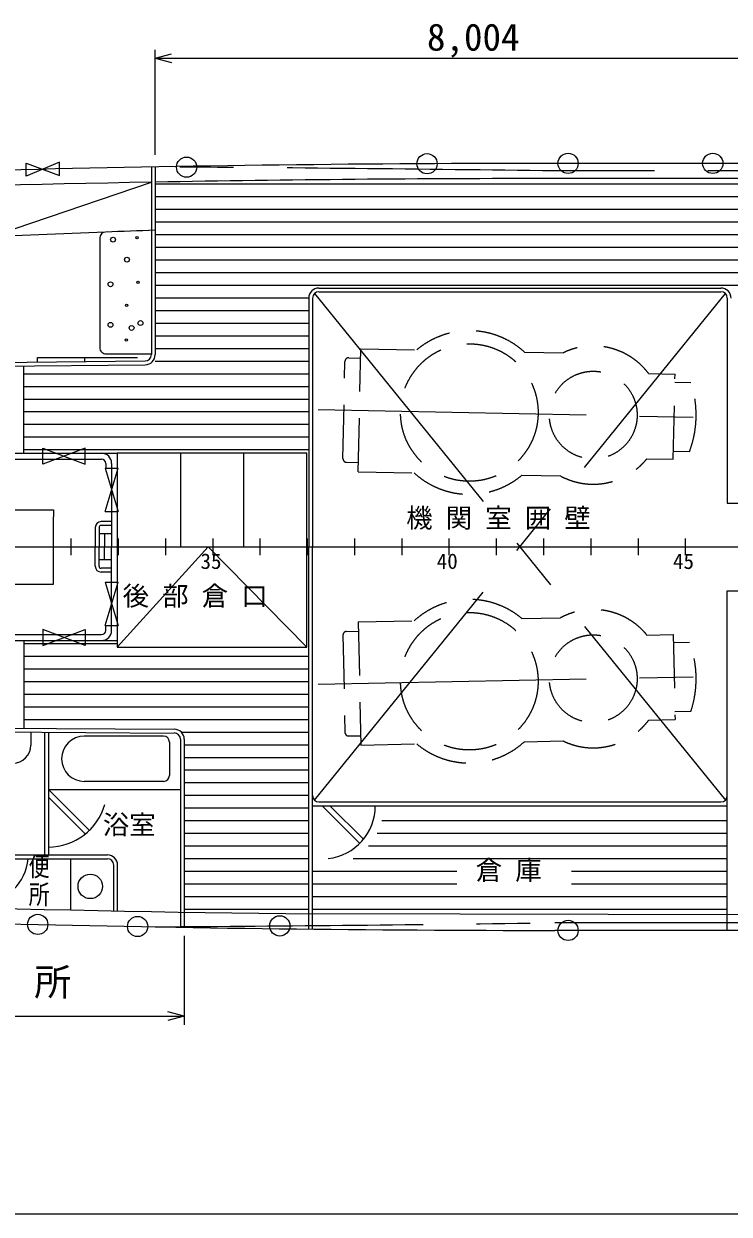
# Model space of a CAD drawing. Units: millimetres, scale not verified. Extents: x -51052 to 51048, y -29700 to 29700.
# Drawn here: x -20697 to -12338, y -13906 to 210 of the extents above; entities that cross this region are included whole.
import ezdxf
from ezdxf.enums import TextEntityAlignment as Align

# ---------------------------------------------------------------- set-up
doc = ezdxf.new("R2010")
doc.units = ezdxf.units.MM
doc.header["$LTSCALE"] = 100
doc.linetypes.add('USER1', pattern=[50.8, 31.75, -6.35, 6.35, -6.35])
doc.linetypes.add('USER2', pattern=[9.525, 6.35, -3.175])
for name, color, linetype, lineweight in [('0-2_sunpou', 7, 'Continuous', 18), ('0-3_keijou', 7, 'Continuous', 18), ('0-5_text', 7, 'Continuous', 18), ('0-6_center', 7, 'USER1', 18), ('0-7_hachi', 7, 'Continuous', 18)]:
    doc.layers.add(name, color=color, linetype=linetype, lineweight=lineweight)
doc.styles.add('ＭＳ ゴシック', font='')
doc.styles.get('ＭＳ ゴシック').set_extended_font_data('MS Gothic')

msp = doc.modelspace()

# ---------------------------------------------------------------- linework, layer by layer
at = {"layer": '0-2_sunpou'}
for p, q in [((-19140.5, -1345.1), (-19140.5, -96.9)), ((-19140.5, -196.9), (-18947.3, -145.1)), ((-19140.5, -196.9), (-11136.5, -196.9)), ((-19140.5, -196.9), (-18947.3, -248.7)), ((-20138.5, -5893.1), (-20138.5, -6093.1)), ((-19578.5, -5893.1), (-19578.5, -6093.1)), ((-19018.5, -5893.1), (-19018.5, -6093.1)), ((-18458.5, -5893.1), (-18458.5, -6093.1)), ((-17898.5, -5893.1), (-17898.5, -6093.1)), ((-17338.5, -5893.1), (-17338.5, -6093.1)), ((-16778.5, -5893.1), (-16778.5, -6093.1)), ((-16218.5, -5893.1), (-16218.5, -6093.1)), ((-15658.5, -5893.1), (-15658.5, -6093.1)), ((-15098.5, -5893.1), (-15098.5, -6093.1)), ((-14538.5, -5893.1), (-14538.5, -6093.1)), ((-13978.5, -5893.1), (-13978.5, -6093.1)), ((-13418.5, -5893.1), (-13418.5, -6093.1)), ((-12858.5, -5893.1), (-12858.5, -6093.1)), ((-41375, -5993.1), (34822.1, -5993.1)), ((-18795.5, -10604.5), (-18795.5, -11659)), ((-18795.5, -11559), (-18988.7, -11610.7)), ((30138.5, -13906.3), (-38195.5, -13906.3))]:
    msp.add_line(p, q, dxfattribs=at)
msp.add_lwpolyline([(-25891.4, -11559), (-18795.5, -11559), (-18988.7, -11507.2)], dxfattribs=at)
at = {"layer": '0-3_keijou'}
for p, q in [((-19185.5, -1488.5), (-19185.5, -3713.5)), ((-19140.5, -1487.7), (-19140.5, -3713.5)), ((2015.4, -1445.1), (-14402.7, -1445.1)), ((-21091.4, -2314.8), (-19185.5, -1668.5)), ((2015.4, -1625.1), (-14402.7, -1625.1)), ((-19796.4, -2330), (-19796.4, -3630.3)), ((-17200.5, -2923.1), (-12435.5, -2923.1)), ((-17320.5, -3043.1), (-17320.5, -5993.1)), ((-17275.5, -3043.1), (-17275.5, -5993.1)), ((-17200.5, -2968.1), (-12435.5, -2968.1)), ((-12360.5, -3043.1), (-12360.5, -5473.1)), ((-23110.7, -3824.3), (-19259.8, -3788.5)), ((-20535.8, -3747.5), (-19975.8, -3747.5)), ((-20535.8, -3800.3), (-20535.8, -3747.5)), ((-19975.8, -3795.1), (-19975.8, -3747.5)), ((-19720.7, -3705.3), (-19185.5, -3705.3)), ((-23110.3, -3869.3), (-19259.4, -3833.4)), ((-20696.1, -4882.7), (-20696.1, -3846.8)), ((-22381.3, -4882.7), (-19592, -4882.7)), ((-18842, -4882.7), (-18842, -5993.1)), ((-18092, -4882.7), (-18092, -5993.1)), ((-22381.3, -4952.7), (-19776.3, -4952.7)), ((-19731.6, -5059.4), (-19581, -5059.4)), ((-19731.6, -5574), (-19581, -5059.4)), ((-19731.6, -5059.4), (-19581, -5574)), ((-19726.3, -5002.7), (-19726.3, -5059.4)), ((-19656.3, -5002.7), (-19656.3, -5993.1)), ((-12360.5, -5473.1), (-11615.5, -5473.1)), ((-20344.2, -6433.4), (-20344.2, -5638.1)), ((-19731.6, -5574), (-19581, -5574)), ((-19851.3, -5764), (-19851.3, -5993.1)), ((-19806.3, -5764), (-19806.3, -5993.1)), ((-19656.3, -5694), (-19781.3, -5694)), ((-19656.3, -5739), (-19781.3, -5739)), ((-19656.3, -5839), (-19806.3, -5839)), ((-19741.3, -5839), (-19741.3, -5993.1)), ((-19851.3, -6222.2), (-19851.3, -5993.1)), ((-19806.3, -6222.2), (-19806.3, -5993.1)), ((-19741.3, -6147.2), (-19741.3, -5993.1)), ((-19656.3, -6983.4), (-19656.3, -5993.1)), ((-17320.5, -10524.9), (-17320.5, -5993.1)), ((-17275.5, -10525.4), (-17275.5, -5993.1)), ((-19656.3, -6147.2), (-19806.3, -6147.2)), ((-19656.3, -6247.2), (-19781.3, -6247.2)), ((-19656.3, -6292.2), (-19781.3, -6292.2)), ((-22431.3, -6433.4), (-20344.2, -6433.4)), ((-19731.6, -6412.2), (-19581, -6412.2)), ((-19731.6, -6412.2), (-19581, -6926.7)), ((-19731.6, -6926.7), (-19581, -6412.2)), ((-12360.5, -6513.1), (-11615.5, -6513.1)), ((-12360.5, -10541.1), (-12360.5, -6513.1)), ((-22381.3, -7033.4), (-19776.3, -7033.4)), ((-19731.6, -6926.7), (-19581, -6926.7)), ((-19726.3, -6983.4), (-19726.3, -6926.7)), ((-22381.3, -7103.4), (-19592, -7103.4)), ((-20696.1, -7103.4), (-20696.1, -8139.3)), ((-25236.7, -8115.1), (-18914.7, -8154.9)), ((-25236.3, -8160.1), (-18915, -8200.3)), ((-20614, -8189.5), (-20614, -8344.5)), ((-20450.5, -8190.6), (-20450.5, -9646.8)), ((-20405.5, -8190.8), (-20405.5, -9646.8)), ((-19041.4, -8237.8), (-19981.4, -8237.8)), ((-18971.4, -8307.8), (-18971.4, -8703.8)), ((-18840.5, -8274.9), (-18840.5, -10503.7)), ((-18795.5, -8274.9), (-18795.5, -10504.5)), ((-20405.5, -8870.8), (-18840.5, -8870.8)), ((-20405.5, -8870.8), (-19922.5, -9353.8)), ((-19041.4, -8773.8), (-19981.4, -8773.8)), ((-20405.5, -8962.8), (-19970.7, -9397.6)), ((-17200.5, -9018.1), (-12435.5, -9018.1)), ((-17275.5, -9063.1), (-12360.5, -9063.1)), ((-17161.9, -9063.1), (-16716.4, -9508.5)), ((-17069.9, -9063.1), (-16672.8, -9460.2)), ((-21166.4, -9646.8), (-19706.4, -9646.8)), ((-21166.4, -9691.8), (-19706.4, -9691.8)), ((-20141.4, -10298.6), (-20141.4, -9691.8)), ((-19631.4, -10309.2), (-19631.4, -9766.8)), ((-19586.4, -10310.1), (-19586.4, -9766.8)), ((-8815.5, -10361.1), (-17275.5, -10345.4)), ((2015.4, -10541.1), (-14402.7, -10541.1))]:
    msp.add_line(p, q, dxfattribs=at)
at = {"layer": '0-3_keijou', "linetype": 'USER2'}
for p, q in [((-16733.8, -5103.3), (-16704, -3643.6)), ((-16704, -3643.6), (-16041.3, -3657.1)), ((-19975.8, -3747.5), (-19350.6, -3747.5)), ((-16915.6, -4944.5), (-16892.2, -3794.8)), ((-16846.2, -3750.7), (-16706.3, -3753.5)), ((-14764, -3683.1), (-14307.2, -3692.4)), ((-13292.5, -3938.1), (-12979.4, -3944.5)), ((-13000, -4954.3), (-12979.4, -3944.5)), ((-12981.3, -4039.5), (-12791.4, -4043.3)), ((-12998, -4859.3), (-12808.1, -4863.2)), ((-16871.5, -4990.4), (-16731.5, -4993.3)), ((-13313.1, -4947.9), (-13000, -4954.3)), ((-16733.8, -5103.3), (-16071, -5116.8)), ((-14793.8, -5142.8), (-14337, -5152.1)), ((-16733.8, -6882.9), (-16071, -6869.4)), ((-16733.8, -6882.9), (-16704, -8342.6)), ((-14793.8, -6843.4), (-14337, -6834)), ((-16915.6, -7041.6), (-16892.2, -8191.4)), ((-16871.5, -6995.7), (-16731.5, -6992.9)), ((-13313.1, -7038.2), (-13000, -7031.9)), ((-13000, -7031.9), (-12979.4, -8041.6)), ((-12998, -7126.8), (-12808.1, -7123)), ((-13292.5, -8048), (-12979.4, -8041.6)), ((-12981.3, -7946.7), (-12791.4, -7942.8)), ((-16846.2, -8235.4), (-16706.3, -8232.6)), ((-14764, -8303.1), (-14307.2, -8293.7)), ((-16704, -8342.6), (-16041.3, -8329.1))]:
    msp.add_line(p, q, dxfattribs=at)
at = {"layer": '0-3_keijou'}
for points in [[(-20668.5, -1441.5), (-20275, -1588.4), (-20275, -1432.4), (-20668.5, -1597.5)], [(-20472.6, -5012.7), (-20472.6, -4822.7), (-19968.6, -5012.7), (-19968.6, -4822.7)], [(-19592, -7182.7), (-17342, -7182.7), (-17342, -4882.7), (-19592, -4882.7)], [(-20472.6, -6973.4), (-20472.6, -7163.4), (-19968.6, -6973.4), (-19968.6, -7163.4)]]:
    msp.add_lwpolyline(points, close=True, dxfattribs=at)
msp.add_lwpolyline([(-22431.3, -5552.7), (-20344.2, -5552.7), (-20344.2, -5638.1)], dxfattribs=at)
for centre, radius in [((-18768, -1490.1), 120), ((-15918.8, -1449.4), 120), ((-14247.4, -1445.1), 120), ((-12532.6, -1445.1), 120), ((-19639.4, -2350.4), 28.8), ((-19354.7, -2325.5), 13.6), ((-19475.5, -2587), 28.8), ((-19669.5, -2878.7), 28.8), ((-19342.6, -2854.8), 13.6), ((-19480.1, -3129.7), 13.6), ((-19669.5, -3359.8), 28.8), ((-19419.9, -3396.3), 28.8), ((-19315.1, -3338.8), 28.8), ((-19482.9, -3540.8), 13.6), ((-19910.1, -10019.3), 145), ((-20532.7, -10469.8), 120), ((-19348.3, -10494.7), 120), ((-17663.7, -10487.4), 120), ((-14247.4, -10541.1), 120)]:
    msp.add_circle(centre, radius, dxfattribs=at)
at = {"layer": '0-3_keijou', "linetype": 'USER2'}
for centre, radius in [((-15417.5, -4399.9), 815), ((-13948.7, -4429.9), 520), ((-15417.5, -7586.2), 815), ((-13948.7, -7556.3), 520)]:
    msp.add_circle(centre, radius, dxfattribs=at)
at = {"layer": '0-3_keijou'}
for centre, radius, start, end in [((-14402.7, -265045.1), 263600, 90, 92.84014), ((-14402.7, -265045.1), 263420, 91.04034, 92.84014), ((-14402.7, -265045.1), 263420, 90, 91.03055), ((-9857.7, -264854.6), 262780, 92.02441, 92.15283), ((-9857.7, -264854.6), 262780, 92.15283, 92.49813), ((-19726.4, -2330), 70, 92.15283, 180), ((-17200.5, -3043.1), 120, 90, 180), ((-12435.5, -3043.1), 120, 0, 90), ((-17200.5, -3043.1), 75, 90, 180), ((-12435.5, -3043.1), 75, 0, 90), ((-19721.4, -3630.3), 75, 180, 270.53384), ((-19260.5, -3713.5), 75, 270.53384, 0), ((-19260.5, -3713.5), 120, 270.53384, 0), ((-19776.3, -5002.7), 120, 0, 90), ((-19776.3, -5002.7), 50, 0, 90), ((-19781.3, -5764), 70, 90, 180), ((-19781.3, -5764), 25, 90, 180), ((-19781.3, -6222.2), 70, 180, 270), ((-19781.3, -6222.2), 25, 180, 270), ((-19776.3, -6983.4), 120, 270, 0), ((-19776.3, -6983.4), 50, 270, 0), ((-18915.5, -8274.9), 120, 0, 89.63976), ((-19981.4, -8505.8), 268, 90, 270), ((-19041.4, -8307.8), 70, 0, 90), ((-18915.5, -8274.9), 75, 0, 89.63976), ((-20829, -8344.5), 215, 180, 0), ((-19041.4, -8703.8), 70, 270, 0), ((-17200.5, -8943.1), 75, 180, 270), ((-12435.5, -8943.1), 75, 270, 0), ((-20408.7, -8855), 698.8, 270.26722, 343.96981), ((-17161.9, -9063.1), 630, 276.59555, 0), ((-21217.8, -9643.2), 573.6, 273.0844, 355.14577), ((-19706.4, -9766.8), 120, 0, 90), ((-19706.4, -9766.8), 75, 0, 90), ((-14402.7, 253058.9), 263420, 267.15986, 269.37514), ((-14402.7, 253058.9), 263600, 267.15986, 270)]:
    msp.add_arc(centre, radius, start, end, dxfattribs=at)
at = {"layer": '0-3_keijou', "linetype": 'USER2'}
for centre, radius, start, end in [((-15417.5, -4399.9), 970, 47.64706, 130.01881), ((-13948.7, -4429.9), 820, 36.84691, 115.92902), ((-16847.2, -3795.7), 45, 88.83294, 178.83294), ((-13965.2, -4429.5), 1235.7, 339.45536, 18.21051), ((-16870.6, -4945.4), 45, 178.83294, 268.83294), ((-13948.7, -4429.9), 820, 241.73685, 320.81896), ((-15417.5, -4399.9), 970, 227.64706, 310.01881), ((-15417.5, -7586.2), 970, 49.98119, 132.35294), ((-13948.7, -7556.3), 820, 39.18104, 118.26315), ((-16870.6, -7040.7), 45, 91.16706, 181.16706), ((-13965.2, -7556.6), 1235.7, 341.78949, 20.54464), ((-13948.7, -7556.3), 820, 244.07098, 323.15309), ((-16847.2, -8190.5), 45, 181.16706, 271.16706), ((-15417.5, -7586.2), 970, 229.98119, 312.35294)]:
    msp.add_arc(centre, radius, start, end, dxfattribs=at)
at = {"layer": '0-6_center'}
for p, q in [((2015.4, -1535.1), (-14402.7, -1535.1)), ((-17253.5, -2990), (-12382.4, -8996.1)), ((-17253.5, -8996.1), (-12382.4, -2990)), ((-17209, -4363.4), (-12479, -4459.8)), ((-17209, -7622.7), (-12479, -7526.3)), ((-12360.5, -10451.1), (-14402.7, -10451.1)), ((2015.4, -10451.1), (-12360.5, -10451.1))]:
    msp.add_line(p, q, dxfattribs=at)
msp.add_lwpolyline([(-17342, -7182.7), (-18512.6, -5993.1), (-19592, -7182.7)], dxfattribs=at)
for centre, start, end in [((-23289.7, -652740.7), 89.21813, 89.63496), ((-23289.7, 640754.6), 270.36504, 270.78187)]:
    msp.add_arc(centre, 651266.3, start, end, dxfattribs=at)
at = {"layer": '0-7_hachi'}
for p, q in [((-11186.5, -1693.4), (-19140.5, -1693.4)), ((-11186.5, -1843.4), (-19140.5, -1843.4)), ((-11186.5, -1993.4), (-19140.5, -1993.4)), ((-11186.5, -2143.4), (-19140.5, -2143.4)), ((-11186.5, -2293.4), (-19140.5, -2293.4)), ((-11186.5, -2443.4), (-19140.5, -2443.4)), ((-11186.5, -2593.4), (-19140.5, -2593.4)), ((-11186.5, -2743.4), (-19140.5, -2743.4)), ((-11186.5, -2893.4), (-19140.5, -2893.4)), ((-17320.5, -3043.4), (-19140.5, -3043.4)), ((-17320.5, -3193.4), (-19140.5, -3193.4)), ((-17320.5, -3343.4), (-19140.5, -3343.4)), ((-17320.5, -3493.4), (-19140.5, -3493.4)), ((-17320.5, -3643.4), (-19140.5, -3643.4)), ((-17320.5, -3793.4), (-19140.5, -3793.4)), ((-17320.5, -3943.4), (-20696.1, -3943.4)), ((-17320.5, -4093.4), (-20696.1, -4093.4)), ((-17320.5, -4243.4), (-20696.1, -4243.4)), ((-17320.5, -4393.4), (-20696.1, -4393.4)), ((-17320.5, -4543.4), (-20696.1, -4543.4)), ((-17320.5, -4693.4), (-20696.1, -4693.4)), ((-17320.5, -4843.4), (-20696.1, -4843.4)), ((-19592, -7142.7), (-20696.1, -7142.7)), ((-17320.5, -7292.7), (-20696.1, -7292.7)), ((-17320.5, -7442.7), (-20696.1, -7442.7)), ((-17320.5, -7592.7), (-20696.1, -7592.7)), ((-17320.5, -7742.7), (-20696.1, -7742.7)), ((-17320.5, -7892.7), (-20696.1, -7892.7)), ((-17320.5, -8042.7), (-20696.1, -8042.7)), ((-17320.5, -8192.7), (-18828, -8192.7)), ((-17320.5, -8342.7), (-18795.5, -8342.7)), ((-17320.5, -8492.7), (-18795.5, -8492.7)), ((-17320.5, -8642.7), (-18795.5, -8642.7)), ((-17320.5, -8792.7), (-18795.5, -8792.7)), ((-17320.5, -8942.7), (-18795.5, -8942.7)), ((-17320.5, -9092.7), (-18795.5, -9092.7)), ((-17320.5, -9242.7), (-18795.5, -9242.7)), ((-12360.5, -9242.7), (-16454.3, -9242.7)), ((-17320.5, -9392.7), (-18795.5, -9392.7)), ((-12360.5, -9392.7), (-16510.5, -9392.7)), ((-17320.5, -9542.7), (-18795.5, -9542.7)), ((-12360.5, -9542.7), (-16611.5, -9542.7)), ((-17320.5, -9692.7), (-18795.5, -9692.7)), ((-12360.5, -9692.7), (-16792.5, -9692.7)), ((-17320.5, -9842.7), (-18795.5, -9842.7)), ((-15566.1, -9842.7), (-17275.5, -9842.7)), ((-12360.5, -9842.7), (-14206.2, -9842.7)), ((-17320.5, -9992.7), (-18795.5, -9992.7)), ((-15566.1, -9992.7), (-17275.5, -9992.7)), ((-12360.5, -9992.7), (-14206.2, -9992.7)), ((-17320.5, -10142.7), (-18795.5, -10142.7)), ((-12360.5, -10142.7), (-17275.5, -10142.7)), ((-17320.5, -10292.7), (-18795.5, -10292.7)), ((-12360.5, -10292.7), (-17275.5, -10292.7))]:
    msp.add_line(p, q, dxfattribs=at)

# ---------------------------------------------------------------- texts
at = {"layer": '0-2_sunpou', "style": 'ＭＳ ゴシック'}
for s, height, p in [('8,004', 322.6, (-15919.7, -205.6)), ('35', 183.3, (-18603.9, -6309.6)), ('40', 183.3, (-15803.9, -6309.6)), ('45', 183.3, (-13003.9, -6309.6)), ('明 治 天 皇 御 座 所', 322.6, (-24531, -11410.7))]:
    msp.add_text(s, height=height, dxfattribs=at).set_placement(p, align=Align.BOTTOM_LEFT)
at = {"layer": '0-5_text', "style": 'ＭＳ ゴシック'}
for s, p in [('機 関 室 囲 壁', (-16165.4, -5833.5)), ('後 部 倉 口', (-19525.7, -6757.8)), ('浴室', (-19760.5, -9470.8)), ('倉 庫', (-15341.1, -10010.1))]:
    msp.add_text(s, height=229.1, dxfattribs=at).set_placement(p, align=Align.BOTTOM_LEFT)
at = {"layer": '0-5_text', "style": 'ＭＳ ゴシック', "width": 0.8}
for s, p in [('便', (-20640.4, -9966.6)), ('所', (-20640.4, -10297.6))]:
    msp.add_text(s, height=229.1, dxfattribs=at).set_placement(p, align=Align.BOTTOM_LEFT)

doc.saveas('drawing.dxf')
